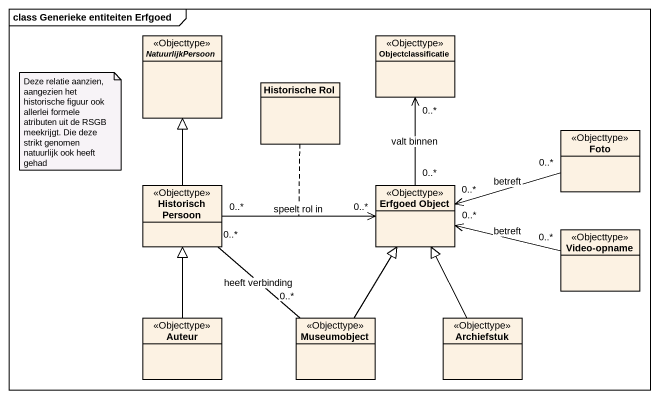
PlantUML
@startuml
mainframe class Generieke entiteiten Erfgoed
hide circle
hide empty members
abstract class NatuurlijkPersoon <<Objecttype>>
class Objectclassificatie <<Objecttype>>
class "Historische Rol" as Historische_Rol
class Foto <<Objecttype>>
class "Historisch Persoon" as Historisch_Persoon <<Objecttype>>
class "Erfgoed Object" as Erfgoed_Object <<Objecttype>>
class "Video-opname" as Video_opname <<Objecttype>>
class Auteur <<Objecttype>>
class Museumobject <<Objecttype>>
class Archiefstuk <<Objecttype>>
Foto "0..*" -left-> "0..*" Erfgoed_Object : betreft
Historisch_Persoon -up-|> NatuurlijkPersoon
Historisch_Persoon "0..*" -right-> "0..*" Erfgoed_Object : speelt rol in
(Historisch_Persoon, Erfgoed_Object) .. Historische_Rol
Erfgoed_Object "0..*" -up-> "0..*" Objectclassificatie : valt binnen
Video_opname "0..*" -left-> "0..*" Erfgoed_Object : betreft
Auteur -up-|> Historisch_Persoon
Museumobject "0..*" -up- "0..*" Historisch_Persoon : heeft verbinding
Museumobject -up-|> Erfgoed_Object
Archiefstuk -up-|> Erfgoed_Object
note as N1
  Deze relatie aanzien, aangezien het historische figuur ook allerlei formele atributen uit de RSGB meekrijgt. Die deze strikt genomen natuurlijk ook heeft gehad
end note
@enduml
